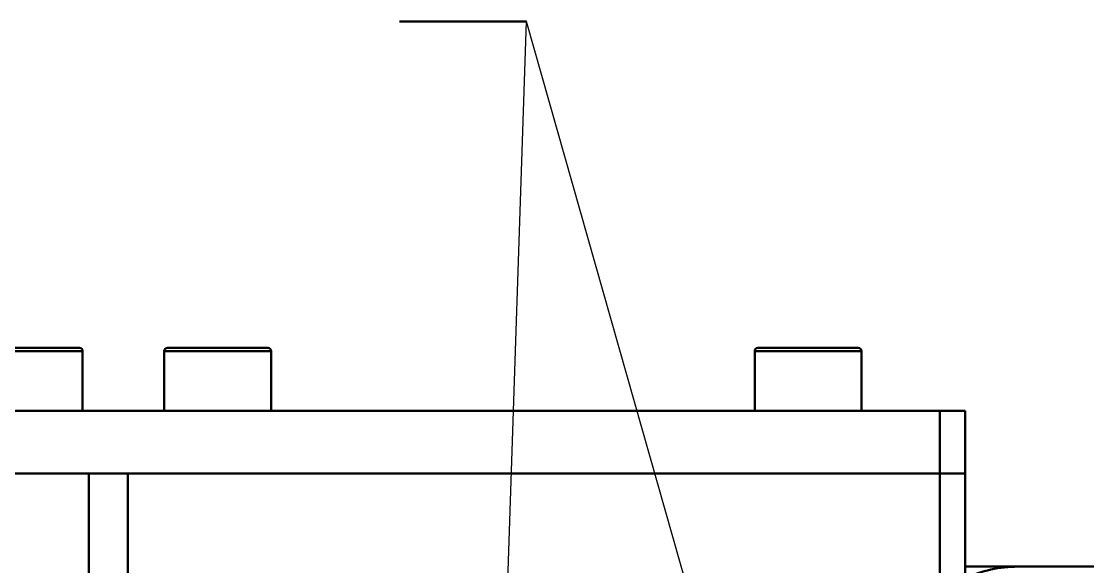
# Model space of a CAD drawing. Header units: millimetres. Extents: x -253 to 12701, y 1223 to 2077.
# Drawn here: x -42.7 to 40.3, y 1612.8 to 1655.2 of the extents above; entities that cross this region are included whole.
import ezdxf

# ---------------------------------------------------------------- set-up
doc = ezdxf.new("R2010")
doc.units = ezdxf.units.MM
doc.layers.add('NET DAM', color=7, linetype='Continuous', lineweight=50)
doc.layers.add('NET MANH', color=10, linetype='Continuous', lineweight=25)
doc.styles.get("Standard").update_dxf_attribs({"font": 'arial.ttf'})
doc.dimstyles.new('SLDDIMSTYLE0', dxfattribs={"dimtxt": 0.18, "dimasz": 3.302, "dimexe": 0, "dimexo": 0.0625, "dimgap": 0, "dimtad": 0, "dimtih": 1, "dimtoh": 1, "dimdec": 0, "dimrnd": 1e-09, "dimzin": 0, "dimdsep": 46, "dimtxsty": 'Standard', "dimsah": 1, "dimcen": 0.09, "dimadec": 0, "dimazin": 0, "dimtfac": 3.302, "dimtdec": 0, "dimtofl": 0, "dimtmove": 0, "dimatfit": 3, "dimfxl": 1, "dimfrac": 2, "dimtolj": 1, "dimtzin": 0, "dimarcsym": 0})

msp = doc.modelspace()

# ---------------------------------------------------------------- linework, layer by layer
at = {"layer": 'NET DAM'}
msp.add_line((-3.397, 1655.221), (-13.286, 1655.221), dxfattribs=at)
at = {"layer": 'NET DAM', "color": 8}
for p, q in [((-41.762, 1629.573), (-46.253, 1629.573)), ((-37.942, 1629.573), (-41.762, 1629.573)), ((-27.431, 1629.573), (-31.586, 1629.573)), ((-23.275, 1629.573), (-27.431, 1629.573)), ((18.525, 1629.573), (14.369, 1629.573)), ((22.681, 1629.573), (18.525, 1629.573)), ((-37.474, 1620.039), (-37.474, 1608.795))]:
    msp.add_line(p, q, dxfattribs=at)
at = {"layer": 'NET DAM', "color": 7}
for p, q in [((-46.008, 1629.817), (-41.781, 1629.817)), ((-41.781, 1629.817), (-38.186, 1629.817)), ((-37.942, 1624.928), (-37.942, 1629.573)), ((-31.586, 1629.573), (-31.586, 1624.928)), ((-31.342, 1629.817), (-27.431, 1629.817)), ((-27.431, 1629.817), (-23.519, 1629.817)), ((-23.275, 1624.928), (-23.275, 1629.573)), ((14.369, 1629.573), (14.369, 1624.928)), ((14.614, 1629.817), (18.525, 1629.817)), ((18.525, 1629.817), (22.436, 1629.817)), ((22.681, 1624.928), (22.681, 1629.573)), ((28.792, 1624.928), (-68.008, 1624.928)), ((28.792, 1624.928), (28.792, 1620.039)), ((30.747, 1624.928), (28.792, 1624.928)), ((30.747, 1620.039), (30.747, 1624.928)), ((28.792, 1620.039), (-68.008, 1620.039)), ((-34.436, 1620.039), (-34.436, 1610.262)), ((28.792, 1620.039), (-34.436, 1620.039)), ((28.792, 1620.039), (30.747, 1620.039)), ((28.792, 1620.039), (28.792, 1592.759)), ((30.747, 1620.039), (30.747, 1592.759)), ((119.725, 1612.804), (30.747, 1612.804))]:
    msp.add_line(p, q, dxfattribs=at)
for centre, radius, start, end in [((-38.186, 1629.573), 0.244, 0, 90), ((-31.342, 1629.573), 0.244, 90, 180), ((-23.519, 1629.573), 0.244, 0, 90), ((14.614, 1629.573), 0.244, 90, 180), ((22.436, 1629.573), 0.244, 0, 90), ((34.864, 1603.026), 9.778, 90, 114.8974)]:
    msp.add_arc(centre, radius, start, end, dxfattribs=at)

# ---------------------------------------------------------------- leaders
at = {"layer": 'NET MANH'}
for points in [[(-5.566, 1590), (-3.397, 1655.221)], [(19.915, 1573.234), (-3.397, 1655.221)]]:
    msp.add_leader(points, dimstyle='SLDDIMSTYLE0', dxfattribs=at)

doc.saveas('drawing.dxf')
